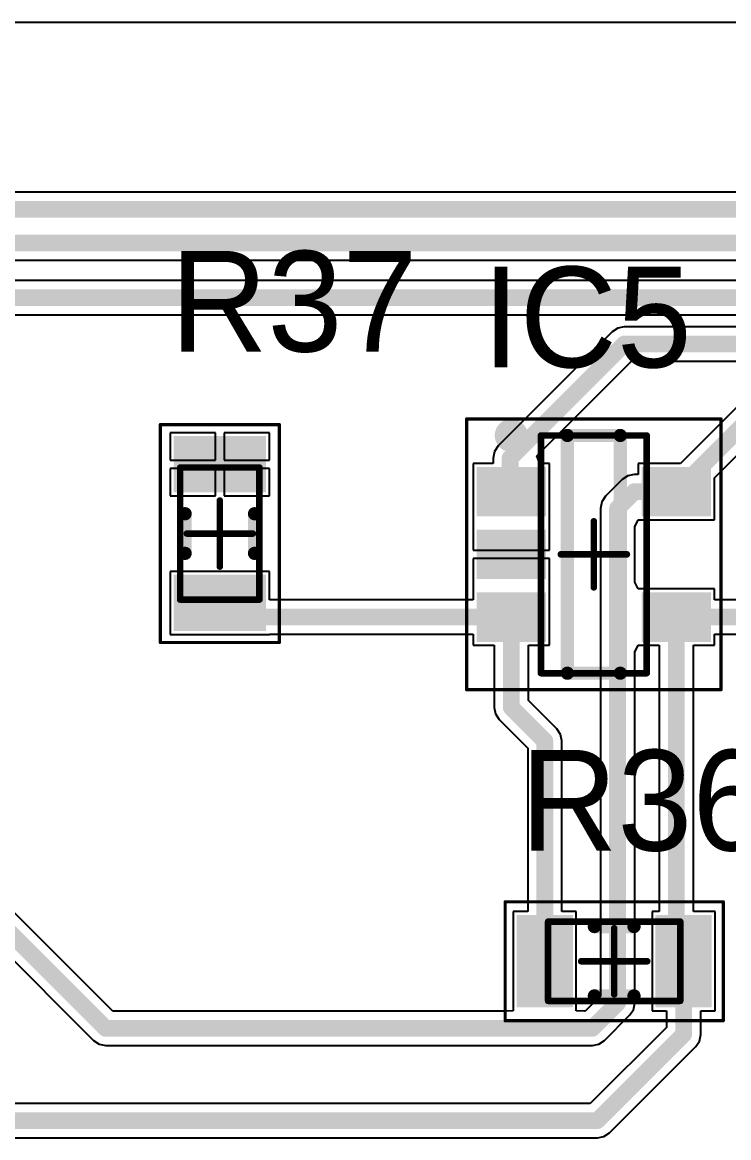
# Model space of a CAD drawing. Header units: millimetres. Extents: x 2.5 to 14.5, y 1.2 to 4.8.
# Drawn here: x 10.757 to 11.178, y 3.235 to 3.9 of the extents above; entities that cross this region are included whole.
import ezdxf

# ---------------------------------------------------------------- set-up
doc = ezdxf.new("R2010")
doc.units = ezdxf.units.MM
doc.header["$MEASUREMENT"] = 0
for name, color, linetype in [('BottomLayer', 5, 'Continuous'), ('ConnectLayer', 7, 'Continuous'), ('Mechanical13', 56, 'Continuous'), ('Mechanical15', 56, 'Continuous'), ('TopLayer', 1, 'Continuous'), ('TopOverlay', 2, 'Continuous'), ('TopPaste', 8, 'Continuous'), ('TopSolder', 216, 'Continuous')]:
    doc.layers.add(name, color=color, linetype=linetype)

# ---------------------------------------------------------------- blocks, each defined once
blk = doc.blocks.new('RESC_0805_2012_63')
at = {"layer": 'Mechanical13', "const_width": 0.00394}
for points in [[(-0.03937, 0.02362), (-0.03937, -0.02362)], [(-0.03937, 0.02362), (0.03937, 0.02362)], [(0.03937, 0.02362), (0.03937, -0.02362)], [(-0.03937, -0.02362), (0.03937, -0.02362)]]:
    blk.add_lwpolyline(points, dxfattribs=at)
at = {"layer": 'Mechanical13', "const_width": 0.00197}
for points in [[(-0.04035, 0.02362, 1), (-0.03839, 0.02362, 1)], [(-0.04035, 0.02362, 1), (-0.03839, 0.02362, 1)], [(0.03839, 0.02362, 1), (0.04035, 0.02362, 1)], [(0.03839, 0.02362, 1), (0.04035, 0.02362, 1)], [(-0.04035, -0.02362, 1), (-0.03839, -0.02362, 1)], [(-0.04035, -0.02362, 1), (-0.03839, -0.02362, 1)], [(0.03839, -0.02362, 1), (0.04035, -0.02362, 1)], [(0.03839, -0.02362, 1), (0.04035, -0.02362, 1)]]:
    blk.add_lwpolyline(points, format="xyb", close=True, dxfattribs=at)
at = {"layer": 'Mechanical15'}
for points, const_width in [([(-0.06496, 0.03543), (-0.06496, -0.03543)], 0.00197), ([(-0.06496, 0.03543), (0.06496, 0.03543)], 0.00197), ([(0.06496, 0.03543), (0.06496, -0.03543)], 0.00197), ([(0, 0.01968), (0, -0.01969)], 0.00394), ([(-0.01969, 0), (0.01969, 0)], 0.00394), ([(-0.06496, -0.03543), (0.06496, -0.03543)], 0.00197)]:
    blk.add_lwpolyline(points, dxfattribs=dict(at, const_width=const_width))
for points, const_width in [([(-0.06545, 0.03543, 1), (-0.06447, 0.03543, 1)], 0.000984), ([(-0.06545, 0.03543, 1), (-0.06447, 0.03543, 1)], 0.000984), ([(0.06447, 0.03543, 1), (0.06545, 0.03543, 1)], 0.000984), ([(0.06447, 0.03543, 1), (0.06545, 0.03543, 1)], 0.000984), ([(-0.00098, 0.01968, 1), (0.00098, 0.01968, 1)], 0.00197), ([(-0.02067, 0, 1), (-0.0187, 0, 1)], 0.00197), ([(0.0187, 0, 1), (0.02067, 0, 1)], 0.00197), ([(-0.00098, -0.01969, 1), (0.00098, -0.01969, 1)], 0.00197), ([(-0.06545, -0.03543, 1), (-0.06447, -0.03543, 1)], 0.000984), ([(-0.06545, -0.03543, 1), (-0.06447, -0.03543, 1)], 0.000984), ([(0.06447, -0.03543, 1), (0.06545, -0.03543, 1)], 0.000984), ([(0.06447, -0.03543, 1), (0.06545, -0.03543, 1)], 0.000984)]:
    blk.add_lwpolyline(points, format="xyb", close=True, dxfattribs=dict(at, const_width=const_width))
at = {"layer": 'TopLayer'}
for points in [[(-0.02756, -0.02461), (-0.02756, 0.02461), (-0.05512, -0.02461), (-0.05512, 0.02461)], [(0.05512, -0.02461), (0.05512, 0.02461), (0.02756, -0.02461), (0.02756, 0.02461)]]:
    blk.add_solid(points, dxfattribs=at)
at = {"layer": 'TopOverlay', "const_width": 0.00787}
for points in [[(-0.01181, 0.02067), (0.01181, 0.02067)], [(-0.01181, -0.02067), (0.01181, -0.02067)]]:
    blk.add_lwpolyline(points, dxfattribs=at)
at = {"layer": 'TopOverlay', "const_width": 0.00394}
for points in [[(-0.01378, 0.02067, 1), (-0.00984, 0.02067, 1)], [(0.00984, 0.02067, 1), (0.01378, 0.02067, 1)], [(-0.01378, -0.02067, 1), (-0.00984, -0.02067, 1)], [(0.00984, -0.02067, 1), (0.01378, -0.02067, 1)]]:
    blk.add_lwpolyline(points, format="xyb", close=True, dxfattribs=at)
at = {"layer": 'TopPaste'}
for points in [[(-0.02756, -0.02461), (-0.02756, 0.02461), (-0.05512, -0.02461), (-0.05512, 0.02461)], [(0.05512, -0.02461), (0.05512, 0.02461), (0.02756, -0.02461), (0.02756, 0.02461)]]:
    blk.add_solid(points, dxfattribs=at)
at = {"layer": 'TopSolder'}
for points in [[(-0.02461, -0.02756), (-0.02461, 0.02756), (-0.05807, -0.02756), (-0.05807, 0.02756)], [(0.05807, -0.02756), (0.05807, 0.02756), (0.02461, -0.02756), (0.02461, 0.02756)]]:
    blk.add_solid(points, dxfattribs=at)
blk = doc.blocks.new('RESC_0805_2012_64')
at = {"layer": 'Mechanical13', "const_width": 0.00394}
for points in [[(-0.03937, 0.02362), (-0.03937, -0.02362)], [(0.03937, 0.02362), (-0.03937, 0.02362)], [(0.03937, 0.02362), (0.03937, -0.02362)], [(0.03937, -0.02362), (-0.03937, -0.02362)]]:
    blk.add_lwpolyline(points, dxfattribs=at)
at = {"layer": 'Mechanical13', "const_width": 0.00197}
for points in [[(-0.04035, 0.02362, 1), (-0.03839, 0.02362, 1)], [(-0.04035, 0.02362, 1), (-0.03839, 0.02362, 1)], [(0.03839, 0.02362, 1), (0.04035, 0.02362, 1)], [(0.03839, 0.02362, 1), (0.04035, 0.02362, 1)], [(-0.04035, -0.02362, 1), (-0.03839, -0.02362, 1)], [(-0.04035, -0.02362, 1), (-0.03839, -0.02362, 1)], [(0.03839, -0.02362, 1), (0.04035, -0.02362, 1)], [(0.03839, -0.02362, 1), (0.04035, -0.02362, 1)]]:
    blk.add_lwpolyline(points, format="xyb", close=True, dxfattribs=at)
at = {"layer": 'Mechanical15'}
for points, const_width in [([(-0.06496, 0.03543), (-0.06496, -0.03543)], 0.00197), ([(0.06496, 0.03543), (-0.06496, 0.03543)], 0.00197), ([(0.06496, 0.03543), (0.06496, -0.03543)], 0.00197), ([(0, 0.01968), (0, -0.01969)], 0.00394), ([(0.01968, 0), (-0.01969, 0)], 0.00394), ([(0.06496, -0.03543), (-0.06496, -0.03543)], 0.00197)]:
    blk.add_lwpolyline(points, dxfattribs=dict(at, const_width=const_width))
for points, const_width in [([(-0.06545, 0.03543, 1), (-0.06447, 0.03543, 1)], 0.000984), ([(-0.06545, 0.03543, 1), (-0.06447, 0.03543, 1)], 0.000984), ([(0.06447, 0.03543, 1), (0.06545, 0.03543, 1)], 0.000984), ([(0.06447, 0.03543, 1), (0.06545, 0.03543, 1)], 0.000984), ([(-0.00098, 0.01968, 1), (0.00098, 0.01968, 1)], 0.00197), ([(-0.02067, 0, 1), (-0.0187, 0, 1)], 0.00197), ([(0.0187, 0, 1), (0.02067, 0, 1)], 0.00197), ([(-0.00098, -0.01969, 1), (0.00098, -0.01969, 1)], 0.00197), ([(-0.06545, -0.03543, 1), (-0.06447, -0.03543, 1)], 0.000984), ([(-0.06545, -0.03543, 1), (-0.06447, -0.03543, 1)], 0.000984), ([(0.06447, -0.03543, 1), (0.06545, -0.03543, 1)], 0.000984), ([(0.06447, -0.03543, 1), (0.06545, -0.03543, 1)], 0.000984)]:
    blk.add_lwpolyline(points, format="xyb", close=True, dxfattribs=dict(at, const_width=const_width))
at = {"layer": 'TopLayer'}
for points in [[(-0.02756, -0.02461), (-0.02756, 0.02461), (-0.05512, -0.02461), (-0.05512, 0.02461)], [(0.05512, -0.02461), (0.05512, 0.02461), (0.02756, -0.02461), (0.02756, 0.02461)]]:
    blk.add_solid(points, dxfattribs=at)
at = {"layer": 'TopOverlay', "const_width": 0.00787}
for points in [[(0.01181, 0.02067), (-0.01181, 0.02067)], [(0.01181, -0.02067), (-0.01181, -0.02067)]]:
    blk.add_lwpolyline(points, dxfattribs=at)
at = {"layer": 'TopOverlay', "const_width": 0.00394}
for points in [[(-0.01378, 0.02067, 1), (-0.00984, 0.02067, 1)], [(0.00984, 0.02067, 1), (0.01378, 0.02067, 1)], [(-0.01378, -0.02067, 1), (-0.00984, -0.02067, 1)], [(0.00984, -0.02067, 1), (0.01378, -0.02067, 1)]]:
    blk.add_lwpolyline(points, format="xyb", close=True, dxfattribs=at)
at = {"layer": 'TopPaste'}
for points in [[(-0.02756, -0.02461), (-0.02756, 0.02461), (-0.05512, -0.02461), (-0.05512, 0.02461)], [(0.05512, -0.02461), (0.05512, 0.02461), (0.02756, -0.02461), (0.02756, 0.02461)]]:
    blk.add_solid(points, dxfattribs=at)
at = {"layer": 'TopSolder'}
for points in [[(-0.02461, -0.02756), (-0.02461, 0.02756), (-0.05807, -0.02756), (-0.05807, 0.02756)], [(0.05807, -0.02756), (0.05807, 0.02756), (0.02461, -0.02756), (0.02461, 0.02756)]]:
    blk.add_solid(points, dxfattribs=at)
blk = doc.blocks.new('SOT95P245X110_5N_136')
at = {"layer": 'Mechanical13', "const_width": 0.00394}
for points in [[(-0.0315, 0.07087), (0.0315, 0.07087)], [(-0.0315, -0.07087), (-0.0315, 0.07087)], [(0.0315, -0.07087), (0.0315, 0.07087)], [(-0.0315, -0.07087), (0.0315, -0.07087)]]:
    blk.add_lwpolyline(points, dxfattribs=at)
at = {"layer": 'Mechanical13', "const_width": 0.00197}
for points in [[(-0.03248, 0.07087, 1), (-0.03051, 0.07087, 1)], [(-0.03248, 0.07087, 1), (-0.03051, 0.07087, 1)], [(0.03051, 0.07087, 1), (0.03248, 0.07087, 1)], [(0.03051, 0.07087, 1), (0.03248, 0.07087, 1)], [(-0.03248, -0.07087, 1), (-0.03051, -0.07087, 1)], [(-0.03248, -0.07087, 1), (-0.03051, -0.07087, 1)], [(0.03051, -0.07087, 1), (0.03248, -0.07087, 1)], [(0.03051, -0.07087, 1), (0.03248, -0.07087, 1)]]:
    blk.add_lwpolyline(points, format="xyb", close=True, dxfattribs=at)
at = {"layer": 'Mechanical15'}
for points, const_width in [([(-0.07579, 0.08071), (0.07579, 0.08071)], 0.00197), ([(-0.07579, -0.08071), (-0.07579, 0.08071)], 0.00197), ([(0.07579, -0.08071), (0.07579, 0.08071)], 0.00197), ([(0, -0.01968), (0, 0.01969)], 0.00394), ([(-0.01968, 0), (0.01969, 0)], 0.00394), ([(-0.07579, -0.08071), (0.07579, -0.08071)], 0.00197)]:
    blk.add_lwpolyline(points, dxfattribs=dict(at, const_width=const_width))
for points, const_width in [([(-0.07628, 0.08071, 1), (-0.0753, 0.08071, 1)], 0.000984), ([(-0.07628, 0.08071, 1), (-0.0753, 0.08071, 1)], 0.000984), ([(0.0753, 0.08071, 1), (0.07628, 0.08071, 1)], 0.000984), ([(0.0753, 0.08071, 1), (0.07628, 0.08071, 1)], 0.000984), ([(-0.00098, 0.01969, 1), (0.00098, 0.01969, 1)], 0.00197), ([(-0.02067, 0, 1), (-0.0187, 0, 1)], 0.00197), ([(0.0187, 0, 1), (0.02067, 0, 1)], 0.00197), ([(-0.00098, -0.01968, 1), (0.00098, -0.01968, 1)], 0.00197), ([(-0.07628, -0.08071, 1), (-0.0753, -0.08071, 1)], 0.000984), ([(-0.07628, -0.08071, 1), (-0.0753, -0.08071, 1)], 0.000984), ([(0.0753, -0.08071, 1), (0.07628, -0.08071, 1)], 0.000984), ([(0.0753, -0.08071, 1), (0.07628, -0.08071, 1)], 0.000984)]:
    blk.add_lwpolyline(points, format="xyb", close=True, dxfattribs=dict(at, const_width=const_width))
at = {"layer": 'TopLayer'}
for points in [[(-0.0315, 0.02559), (-0.0315, 0.04921), (-0.06693, 0.02559), (-0.06693, 0.04921)], [(0.06693, 0.02559), (0.06693, 0.04921), (0.0315, 0.02559), (0.0315, 0.04921)], [(-0.0315, -0.01181), (-0.0315, 0.01181), (-0.06693, -0.01181), (-0.06693, 0.01181)], [(-0.0315, -0.04921), (-0.0315, -0.02559), (-0.06693, -0.04921), (-0.06693, -0.02559)], [(0.06693, -0.04921), (0.06693, -0.02559), (0.0315, -0.04921), (0.0315, -0.02559)]]:
    blk.add_solid(points, dxfattribs=at)
at = {"layer": 'TopOverlay'}
for points, const_width in [([(-0.04429, 0.07087, 1), (-0.05413, 0.07087, 1)], 0.00984), ([(-0.05659, 0.07087, 1), (-0.05167, 0.07087, 1)], 0.00492), ([(-0.04675, 0.07087, 1), (-0.04183, 0.07087, 1)], 0.00492), ([(-0.01772, 0.07087, 1), (-0.01378, 0.07087, 1)], 0.00394), ([(-0.01772, 0.07087, 1), (-0.01378, 0.07087, 1)], 0.00394), ([(0.01378, 0.07087, 1), (0.01772, 0.07087, 1)], 0.00394), ([(0.01378, 0.07087, 1), (0.01772, 0.07087, 1)], 0.00394), ([(-0.01772, -0.07087, 1), (-0.01378, -0.07087, 1)], 0.00394), ([(-0.01772, -0.07087, 1), (-0.01378, -0.07087, 1)], 0.00394), ([(0.01378, -0.07087, 1), (0.01772, -0.07087, 1)], 0.00394), ([(0.01378, -0.07087, 1), (0.01772, -0.07087, 1)], 0.00394)]:
    blk.add_lwpolyline(points, format="xyb", close=True, dxfattribs=dict(at, const_width=const_width))
at = {"layer": 'TopOverlay', "const_width": 0.00787}
for points in [[(-0.01575, -0.07087), (-0.01575, 0.07087)], [(-0.01575, 0.07087), (0.01575, 0.07087)], [(0.01575, -0.07087), (0.01575, 0.07087)], [(-0.01575, -0.07087), (0.01575, -0.07087)]]:
    blk.add_lwpolyline(points, dxfattribs=at)
at = {"layer": 'TopPaste'}
for points in [[(-0.0315, 0.02559), (-0.0315, 0.04921), (-0.06693, 0.02559), (-0.06693, 0.04921)], [(0.06693, 0.02559), (0.06693, 0.04921), (0.0315, 0.02559), (0.0315, 0.04921)], [(-0.0315, -0.01181), (-0.0315, 0.01181), (-0.06693, -0.01181), (-0.06693, 0.01181)], [(-0.0315, -0.04921), (-0.0315, -0.02559), (-0.06693, -0.04921), (-0.06693, -0.02559)], [(0.06693, -0.04921), (0.06693, -0.02559), (0.0315, -0.04921), (0.0315, -0.02559)]]:
    blk.add_solid(points, dxfattribs=at)
at = {"layer": 'TopSolder'}
for points in [[(-0.02854, 0.02264), (-0.02854, 0.05217), (-0.06988, 0.02264), (-0.06988, 0.05217)], [(0.06988, 0.02264), (0.06988, 0.05217), (0.02854, 0.02264), (0.02854, 0.05217)], [(-0.02854, -0.01476), (-0.02854, 0.01476), (-0.06988, -0.01476), (-0.06988, 0.01476)], [(-0.02854, -0.05217), (-0.02854, -0.02264), (-0.06988, -0.05217), (-0.06988, -0.02264)], [(0.06988, -0.05217), (0.06988, -0.02264), (0.02854, -0.05217), (0.02854, -0.02264)]]:
    blk.add_solid(points, dxfattribs=at)

msp = doc.modelspace()

# ---------------------------------------------------------------- linework, layer by layer
at = {"layer": 'BottomLayer', "const_width": 0.01}
for points in [[(8.30812, 3.78826), (12.21274, 3.78826)], [(8.3164, 3.76826), (11.70019, 3.76826)], [(9.99796, 3.73566), (11.68374, 3.73566)]]:
    msp.add_lwpolyline(points, dxfattribs=at)
at = {"layer": 'ConnectLayer'}
for p, q in [((8.40579, 3.8998), (12.18578, 3.8998)), ((12.21274, 3.79846), (8.31152, 3.79846)), ((8.32079, 3.75807), (11.66904, 3.75807)), ((11.66434, 3.74586), (10.00218, 3.74586)), ((10.5684, 3.72547), (11.66227, 3.72547)), ((11.1121, 3.71742), (11.10879, 3.71521)), ((11.116, 3.7182), (11.1121, 3.71742)), ((11.44696, 3.7182), (11.116, 3.7182)), ((11.10879, 3.71521), (11.04079, 3.64721)), ((11.06385, 3.64143), (11.12022, 3.6978)), ((11.12022, 3.6978), (11.44274, 3.6978)), ((11.19114, 3.67847), (11.14948, 3.63681)), ((11.1698, 3.6283), (11.20257, 3.66106)), ((10.8725, 3.65512), (10.84539, 3.65512)), ((10.84539, 3.65512), (10.84539, 3.63884)), ((10.8725, 3.63884), (10.8725, 3.65512)), ((10.90461, 3.65512), (10.8775, 3.65512)), ((10.8775, 3.65512), (10.8775, 3.63884)), ((10.90461, 3.63884), (10.90461, 3.65512)), ((11.04079, 3.64721), (11.03858, 3.6439)), ((10.84539, 3.63884), (10.8725, 3.63884)), ((10.8775, 3.63884), (10.90461, 3.63884)), ((11.03858, 3.6439), (11.0378, 3.64)), ((11.0378, 3.64), (11.0378, 3.63681)), ((11.06576, 3.63681), (11.06385, 3.64143)), ((10.8725, 3.63384), (10.84539, 3.63384)), ((10.84539, 3.63384), (10.84539, 3.61756)), ((10.8725, 3.61756), (10.8725, 3.63384)), ((10.90461, 3.63384), (10.8775, 3.63384)), ((10.8775, 3.63384), (10.8775, 3.61756)), ((10.90461, 3.61756), (10.90461, 3.63384)), ((11.0378, 3.63681), (11.02595, 3.63681)), ((11.02595, 3.63681), (11.02595, 3.60441)), ((11.07138, 3.63681), (11.06576, 3.63681)), ((11.07138, 3.60441), (11.07138, 3.63681)), ((11.14948, 3.63681), (11.12437, 3.63681)), ((11.12437, 3.63681), (11.12437, 3.6302)), ((11.11479, 3.62721), (11.10479, 3.61721)), ((11.1181, 3.62942), (11.11479, 3.62721)), ((11.122, 3.6302), (11.1181, 3.62942)), ((11.12437, 3.6302), (11.122, 3.6302)), ((11.1698, 3.60319), (11.1698, 3.6283)), ((10.84539, 3.61756), (10.8725, 3.61756)), ((10.8775, 3.61756), (10.90461, 3.61756)), ((11.10258, 3.6139), (11.1018, 3.61)), ((11.10479, 3.61721), (11.10258, 3.6139)), ((11.02595, 3.60441), (11.02595, 3.60319)), ((11.07138, 3.60319), (11.07138, 3.60441)), ((11.1018, 3.61), (11.1018, 3.31922)), ((11.02595, 3.60319), (11.02595, 3.59941)), ((11.02595, 3.59941), (11.02595, 3.59819)), ((11.02595, 3.59819), (11.02595, 3.5851)), ((11.07138, 3.59941), (11.07138, 3.60319)), ((11.07138, 3.59819), (11.07138, 3.59941)), ((11.07138, 3.5851), (11.07138, 3.59819)), ((11.1222, 3.59909), (11.12437, 3.60319)), ((11.1222, 3.56611), (11.1222, 3.59909)), ((11.12437, 3.60319), (11.1698, 3.60319)), ((11.02595, 3.5851), (11.04866, 3.5851)), ((11.04866, 3.5851), (11.07138, 3.5851)), ((11.04866, 3.5801), (11.02595, 3.5801)), ((11.02595, 3.5801), (11.02595, 3.56701)), ((11.07138, 3.5801), (11.04866, 3.5801)), ((11.07138, 3.56701), (11.07138, 3.5801)), ((10.90461, 3.57244), (10.84539, 3.57244)), ((10.84539, 3.57244), (10.84539, 3.53488)), ((10.90461, 3.55539), (10.90461, 3.57244)), ((11.02595, 3.56701), (11.02595, 3.56579)), ((11.02595, 3.56579), (11.02595, 3.56201)), ((11.07138, 3.56579), (11.07138, 3.56701)), ((11.07138, 3.56201), (11.07138, 3.56579)), ((11.12437, 3.56201), (11.1222, 3.56611)), ((11.02595, 3.56201), (11.02595, 3.56079)), ((11.02595, 3.56079), (11.02595, 3.55539)), ((11.07138, 3.56079), (11.07138, 3.56201)), ((11.07138, 3.52839), (11.07138, 3.56079)), ((11.1698, 3.56201), (11.12437, 3.56201)), ((11.1698, 3.55539), (11.1698, 3.56201)), ((11.02595, 3.55539), (10.90461, 3.55539)), ((11.1998, 3.55539), (11.1698, 3.55539)), ((10.84539, 3.53488), (10.90461, 3.53488)), ((10.90461, 3.53488), (10.90461, 3.535)), ((10.90461, 3.535), (11.02595, 3.535)), ((11.02595, 3.535), (11.02595, 3.52839)), ((11.1698, 3.52839), (11.1698, 3.535)), ((11.1698, 3.535), (11.19558, 3.535)), ((11.02595, 3.52839), (11.03847, 3.52839)), ((11.03847, 3.52839), (11.03847, 3.49134)), ((11.05886, 3.49556), (11.05886, 3.52839)), ((11.05886, 3.52839), (11.07138, 3.52839)), ((11.1222, 3.52429), (11.12437, 3.52839)), ((11.12437, 3.52839), (11.13689, 3.52839)), ((11.13689, 3.52839), (11.13689, 3.36961)), ((11.15728, 3.36961), (11.15728, 3.52839)), ((11.15728, 3.52839), (11.1698, 3.52839)), ((11.1222, 3.315), (11.1222, 3.52429)), ((11.03847, 3.49134), (11.03924, 3.48744)), ((11.07587, 3.47855), (11.05886, 3.49556)), ((11.03924, 3.48744), (11.04145, 3.48413)), ((11.04145, 3.48413), (11.05847, 3.46711)), ((11.07808, 3.47524), (11.07587, 3.47855)), ((11.07886, 3.47134), (11.07808, 3.47524)), ((11.07886, 3.36961), (11.07886, 3.47134)), ((11.05847, 3.46711), (11.05847, 3.36961)), ((10.81122, 3.3102), (10.69221, 3.42921)), ((10.68078, 3.4118), (10.79979, 3.29279)), ((11.05847, 3.36961), (11.04988, 3.36961)), ((11.04988, 3.36961), (11.04988, 3.31039)), ((11.08744, 3.36961), (11.07886, 3.36961)), ((11.08744, 3.3152), (11.08744, 3.36961)), ((11.13689, 3.36961), (11.13256, 3.36961)), ((11.13256, 3.36961), (11.13256, 3.31039)), ((11.17012, 3.36961), (11.15728, 3.36961)), ((11.17012, 3.31039), (11.17012, 3.36961)), ((11.1018, 3.31922), (11.09278, 3.3102)), ((11.08744, 3.31039), (11.08744, 3.3152)), ((11.12142, 3.3111), (11.1222, 3.315)), ((11.04496, 3.3102), (10.81122, 3.3102)), ((11.04988, 3.31039), (11.04496, 3.3102)), ((11.09236, 3.3102), (11.08744, 3.31039)), ((11.09278, 3.3102), (11.09236, 3.3102)), ((11.10421, 3.29279), (11.11921, 3.30779)), ((11.11921, 3.30779), (11.12142, 3.3111)), ((11.13256, 3.31039), (11.14114, 3.31039)), ((11.14114, 3.31039), (11.14114, 3.30056)), ((11.16153, 3.29634), (11.16153, 3.31039)), ((11.16153, 3.31039), (11.17012, 3.31039)), ((11.14114, 3.30056), (11.09578, 3.2552)), ((10.79979, 3.29279), (10.8031, 3.29058)), ((11.1009, 3.29058), (11.10421, 3.29279)), ((11.15855, 3.28913), (11.16076, 3.29244)), ((11.16076, 3.29244), (11.16153, 3.29634)), ((10.8031, 3.29058), (10.807, 3.2898)), ((10.807, 3.2898), (11.097, 3.2898)), ((11.097, 3.2898), (11.1009, 3.29058)), ((11.10721, 3.23779), (11.15855, 3.28913)), ((11.09578, 3.2552), (10.62386, 3.2552)), ((10.62808, 3.2348), (11.1, 3.2348)), ((11.1, 3.2348), (11.1039, 3.23558)), ((11.1039, 3.23558), (11.10721, 3.23779))]:
    msp.add_line(p, q, dxfattribs=at)
at = {"layer": 'TopLayer', "const_width": 0.01}
for points in [[(11.048, 3.64), (11.116, 3.708)], [(11.116, 3.708), (11.44696, 3.708)], [(11.14709, 3.62), (11.19835, 3.67126)], [(11.048, 3.62), (11.048, 3.64)], [(11.048, 3.62), (11.04866, 3.62)], [(11.112, 3.61), (11.122, 3.62)], [(11.122, 3.62), (11.14709, 3.62)], [(11.112, 3.315), (11.112, 3.61)], [(10.875, 3.55366), (10.88346, 3.5452)], [(10.88346, 3.5452), (11.04866, 3.5452)], [(11.04866, 3.49134), (11.04866, 3.5452)], [(11.14709, 3.34425), (11.14709, 3.5452)], [(11.14709, 3.5452), (11.1998, 3.5452)], [(11.04866, 3.49134), (11.06866, 3.47134)], [(11.06866, 3.34), (11.06866, 3.47134)], [(10.685, 3.422), (10.807, 3.3)], [(11.14709, 3.34425), (11.15134, 3.34)], [(11.15134, 3.29634), (11.15134, 3.34)], [(11.097, 3.3), (11.112, 3.315)], [(10.807, 3.3), (11.097, 3.3)], [(11.1, 3.245), (11.15134, 3.29634)], [(10.62386, 3.245), (11.1, 3.245)]]:
    msp.add_lwpolyline(points, dxfattribs=at)
at = {"layer": 'TopLayer', "const_width": 0.005}
for points in [[(11.1135, 3.708, 1), (11.1185, 3.708, 1)], [(11.1135, 3.708, 1), (11.1185, 3.708, 1)], [(11.0455, 3.64, 1), (11.0505, 3.64, 1)], [(11.0455, 3.64, 1), (11.0505, 3.64, 1)], [(11.0455, 3.62, 1), (11.0505, 3.62, 1)], [(11.0455, 3.62, 1), (11.0505, 3.62, 1)], [(11.04616, 3.62, 1), (11.05116, 3.62, 1)], [(11.1195, 3.62, 1), (11.1245, 3.62, 1)], [(11.1195, 3.62, 1), (11.1245, 3.62, 1)], [(11.14459, 3.62, 1), (11.14959, 3.62, 1)], [(11.14459, 3.62, 1), (11.14959, 3.62, 1)], [(11.1095, 3.61, 1), (11.1145, 3.61, 1)], [(11.1095, 3.61, 1), (11.1145, 3.61, 1)], [(10.8725, 3.55366, 1), (10.8775, 3.55366, 1)], [(10.88096, 3.5452, 1), (10.88596, 3.5452, 1)], [(10.88096, 3.5452, 1), (10.88596, 3.5452, 1)], [(11.04616, 3.5452, 1), (11.05116, 3.5452, 1)], [(11.04616, 3.5452, 1), (11.05116, 3.5452, 1)], [(11.14459, 3.5452, 1), (11.14959, 3.5452, 1)], [(11.14459, 3.5452, 1), (11.14959, 3.5452, 1)], [(11.04616, 3.49134, 1), (11.05116, 3.49134, 1)], [(11.04616, 3.49134, 1), (11.05116, 3.49134, 1)], [(11.06616, 3.47134, 1), (11.07116, 3.47134, 1)], [(11.06616, 3.47134, 1), (11.07116, 3.47134, 1)], [(11.06616, 3.34, 1), (11.07116, 3.34, 1)], [(11.14459, 3.34425, 1), (11.14959, 3.34425, 1)], [(11.14459, 3.34425, 1), (11.14959, 3.34425, 1)], [(11.14884, 3.34, 1), (11.15384, 3.34, 1)], [(11.14884, 3.34, 1), (11.15384, 3.34, 1)], [(11.1095, 3.315, 1), (11.1145, 3.315, 1)], [(11.1095, 3.315, 1), (11.1145, 3.315, 1)], [(10.8045, 3.3, 1), (10.8095, 3.3, 1)], [(10.8045, 3.3, 1), (10.8095, 3.3, 1)], [(11.0945, 3.3, 1), (11.0995, 3.3, 1)], [(11.0945, 3.3, 1), (11.0995, 3.3, 1)], [(11.14884, 3.29634, 1), (11.15384, 3.29634, 1)], [(11.14884, 3.29634, 1), (11.15384, 3.29634, 1)], [(11.0975, 3.245, 1), (11.1025, 3.245, 1)], [(11.0975, 3.245, 1), (11.1025, 3.245, 1)]]:
    msp.add_lwpolyline(points, format="xyb", close=True, dxfattribs=at)

# ---------------------------------------------------------------- block references
msp.add_blockref('SOT95P245X110_5N_136', (11.09787, 3.5826))
for name, p, rotation in [('RESC_0805_2012_63', (10.875, 3.595), 90), ('RESC_0805_2012_64', (11.11, 3.34), 180)]:
    msp.add_blockref(name, p, dxfattribs=dict(rotation=rotation))

# ---------------------------------------------------------------- texts
at = {"layer": 'TopOverlay'}
for s, p in [('R37', (10.8455, 3.7035)), ('IC5', (11.03137, 3.6941)), ('R36', (11.054, 3.406))]:
    msp.add_text(s, height=0.06, dxfattribs=at).set_placement(p)

doc.saveas('drawing.dxf')
